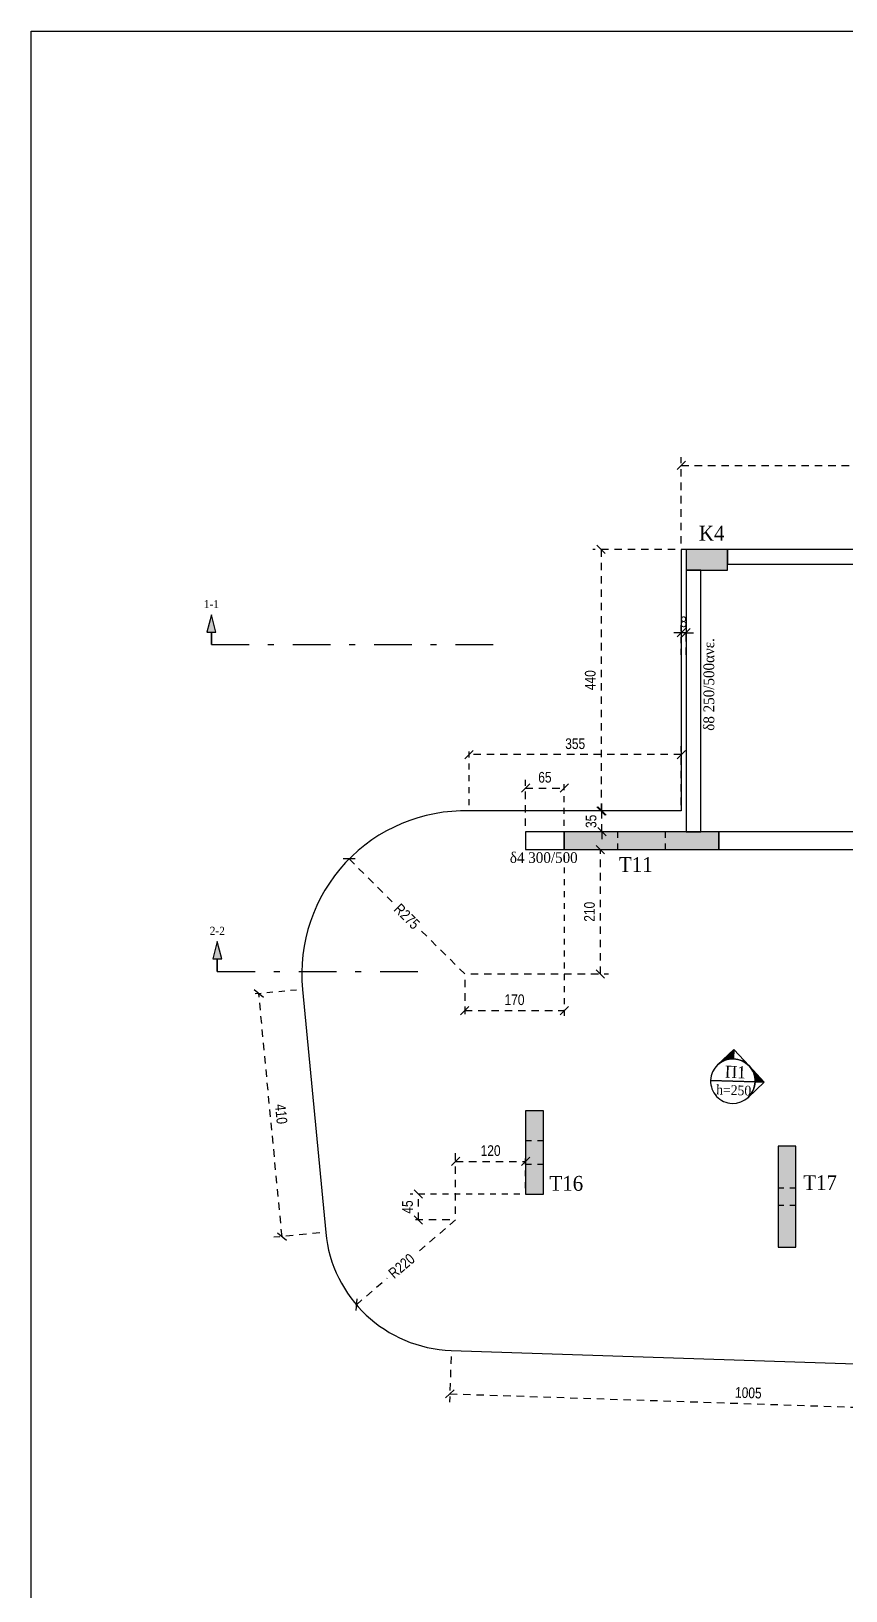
# Model space of a CAD drawing. Header units: millimetres. Extents: x -2171 to 1563, y -1758 to -1505.
# Drawn here: x -521.73 to -508.01, y -1616.5 to -1590.25 of the extents above; entities that cross this region are included whole.
import ezdxf
from ezdxf.enums import TextEntityAlignment as Align

# ---------------------------------------------------------------- set-up
doc = ezdxf.new("R2010")
doc.units = ezdxf.units.MM
doc.header["$PDMODE"] = 32
for name, pattern in [('DASHDOT', [25.399999999999995, 12.7, -6.349999999999999, 0, -6.349999999999999]), ('DASHED2', [0.375, 0.25, -0.125]), ('DOT', [0.025, 0, -0.025]), ('HIDDEN', [0.375, 0.25, -0.125]), ('HIDDEN2', [0.1875, 0.125, -0.0625])]:
    doc.linetypes.add(name, pattern=pattern)
doc.layers.get('Defpoints').update_dxf_attribs({"color": 6})
for name, color, linetype in [('-S_TEXT', 3, 'Continuous'), ('DIASTASEIS', 7, 'Continuous'), ('Fill_Col', 7, 'Continuous'), ('Geo_Beam', 7, 'Continuous'), ('Geo_Col', 7, 'Continuous'), ('Geo_Lines', 7, 'Continuous'), ('Sect_Line_Symbol', 7, 'Continuous'), ('Text_Beam', 7, 'Continuous'), ('Text_Col_-1', 7, 'Continuous'), ('Text_Slab', 7, 'Continuous')]:
    doc.layers.add(name, color=color, linetype=linetype)
doc.styles.add('1-100', font='arial.ttf', dxfattribs={"width": 0.8})
doc.styles.add('S1TmsNwRmn1088_b_934_161', font='times.ttf', dxfattribs={"width": 0.93362935265248, "height": 0.10875})
doc.styles.add('S1TmsNwRmn11_b_934_161', font='times.ttf', dxfattribs={"width": 0.93362935265248, "height": 0.0010875})
doc.styles.add('S1TmsNwRmn1359_b_934_161', font='times.ttf', dxfattribs={"width": 0.93362935265248, "height": 0.1359375})
doc.dimstyles.new('Copy of 1-100', dxfattribs={"dimtxt": 0.18, "dimasz": 0.14, "dimexe": 0.14, "dimexo": 0.1, "dimgap": 0.09, "dimtad": 1, "dimdec": 0, "dimlfac": 100, "dimrnd": 5, "dimzin": 5, "dimdsep": 46, "dimtxsty": '1-100', "dimblk": 'OBLIQUE', "dimcen": 0.09, "dimclrd": 1, "dimclre": 1, "dimclrt": 2, "dimadec": 0, "dimazin": 0, "dimtfac": 1, "dimtdec": 0, "dimtix": 1, "dimtmove": 2, "dimatfit": 3, "dimfxl": 5, "dimfxlon": 1, "dimtolj": 1, "dimtzin": 5, "dimarcsym": 0})

# ---------------------------------------------------------------- blocks, each defined once
blk = doc.blocks.new('Label_Όροφος 2-RC_XSN2633_2272')
at = {"layer": 'Text_Slab'}
for points in [[(-0.1708358281569843, 0.182524299253325, -0.198912367379658), (0.0082649971739255, 0.2498633422927722), (0.0116884710963407, 0.3533601274103093)], [(0.182524299253325, 0.1708358281569843, -0.198912367379658), (0.2498633422927722, -0.0082649971739255), (0.3533601274103093, -0.0116884710963407)]]:
    blk.add_hatch(color=174, dxfattribs=at).paths.add_polyline_path(points)
at = {"layer": 'Text_Slab', "color": 174}
for points in [[(-0.1708358281569843, 0.182524299253325, -0.198912367379658), (0.0082649971739255, 0.2498633422927722), (0.0116884710963407, 0.3533601274103093)], [(0.0082649971739255, 0.2498633422927722, -0.198912367379658), (0.182524299253325, 0.1708358281569843), (0.0116884710963407, 0.3533601274103093)], [(-0.2498633422927721, 0.0082649971739255, 0.4142135623730951), (-0.0082649971739255, -0.2498633422927721, 0.4142135623730951), (0.2498633422927721, -0.0082649971739255, 0.4142135623730951), (0.0082649971739255, 0.2498633422927721, 0.4142135623730951)], [(0.182524299253325, 0.1708358281569843, -0.198912367379658), (0.2498633422927722, -0.0082649971739255), (0.3533601274103093, -0.0116884710963407)], [(0.2498633422927722, -0.0082649971739255, -0.198912367379658), (0.1708358281569843, -0.182524299253325), (0.3533601274103093, -0.0116884710963407)]]:
    blk.add_lwpolyline(points, format="xyb", close=True, dxfattribs=at)
blk.add_lwpolyline([(0.2498633422927721, -0.0082649971739255), (-0.2498633422927721, 0.0082649971739255)], close=True, dxfattribs=at)
blk = doc.blocks.new('_Oblique')
at = {"color": 0, "linetype": 'ByBlock', "lineweight": -2}
blk.add_line((-0.5, -0.5), (0.5, 0.5), dxfattribs=at)
blk = doc.blocks.new('*D236')
at = {"layer": 'Defpoints', "color": 0, "ltscale": 0.5, "transparency": 16777216}
for p in [(-512.7501110742705, -1602.992315349373), (-513.402014709478, -1603.726115704462), (-512.7501110742705, -1603.726115704462)]:
    blk.add_point(p, dxfattribs=at)
at = {"layer": 'DIASTASEIS', "color": 1, "linetype": 'HIDDEN', "lineweight": -2, "ltscale": 0.5, "transparency": 16777216}
blk.add_line((-513.402014709478, -1603.626115704462), (-513.402014709478, -1602.852315349372), dxfattribs=at)
at = {"layer": 'DIASTASEIS', "color": 1, "linetype": 'DASHED2', "lineweight": -2, "ltscale": 0.5, "transparency": 16777216}
blk.add_line((-513.402014709478, -1602.992315349373), (-512.7501110742705, -1602.992315349373), dxfattribs=at)
at = {"layer": 'DIASTASEIS', "color": 1, "linetype": 'HIDDEN2', "lineweight": -2, "ltscale": 0.5, "transparency": 16777216}
blk.add_line((-512.7501110742705, -1603.626115704462), (-512.7501110742705, -1602.852315349372), dxfattribs=at)
at = {"layer": 'DIASTASEIS', "color": 1, "lineweight": -2, "ltscale": 0.5, "transparency": 16777216, "xscale": 0.14, "yscale": 0.14, "zscale": 0.14, "rotation": 180}
blk.add_blockref('_Oblique', (-513.402014709478, -1602.992315349373), dxfattribs=at)
at = {"layer": 'DIASTASEIS', "color": 1, "lineweight": -2, "ltscale": 0.5, "transparency": 16777216, "xscale": 0.14, "yscale": 0.14, "zscale": 0.14}
blk.add_blockref('_Oblique', (-512.7501110742705, -1602.992315349373), dxfattribs=at)
at = {"layer": 'DIASTASEIS', "color": 2, "ltscale": 0.5, "transparency": 16777216, "insert": (-513.0760628918742, -1602.810412211583), "char_height": 0.18, "attachment_point": 5, "style": '1-100'}
blk.add_mtext('\\A1;65', dxfattribs=at)
blk = doc.blocks.new('*D252')
at = {"layer": 'Defpoints', "color": 0, "ltscale": 0.5, "transparency": 16777216}
for p in [(-510.7801207045551, -1600.375213663734), (-510.7801207045551, -1600.849586470896), (-510.7000793531137, -1600.849586470896)]:
    blk.add_point(p, dxfattribs=at)
at = {"layer": 'DIASTASEIS', "color": 1, "linetype": 'DASHED2', "lineweight": -2, "ltscale": 0.5, "transparency": 16777216}
for p, q in [((-510.7801207045551, -1600.375213663734), (-510.9201207045551, -1600.375213663734)), ((-510.7000793531137, -1600.375213663734), (-510.7801207045551, -1600.375213663734)), ((-510.7000793531137, -1600.375213663734), (-510.5600793531137, -1600.375213663734))]:
    blk.add_line(p, q, dxfattribs=at)
at = {"layer": 'DIASTASEIS', "color": 1, "linetype": 'HIDDEN2', "lineweight": -2, "ltscale": 0.5, "transparency": 16777216}
blk.add_line((-510.7801207045551, -1600.749586470896), (-510.7801207045551, -1600.235213663734), dxfattribs=at)
at = {"layer": 'DIASTASEIS', "color": 1, "linetype": 'HIDDEN', "lineweight": -2, "ltscale": 0.5, "transparency": 16777216}
blk.add_line((-510.7000793531137, -1600.749586470896), (-510.7000793531137, -1600.235213663734), dxfattribs=at)
at = {"layer": 'DIASTASEIS', "color": 1, "lineweight": -2, "ltscale": 0.5, "transparency": 16777216, "xscale": 0.14, "yscale": 0.14, "zscale": 0.14}
blk.add_blockref('_Oblique', (-510.7801207045551, -1600.375213663734), dxfattribs=at)
at = {"layer": 'DIASTASEIS', "color": 1, "lineweight": -2, "ltscale": 0.5, "transparency": 16777216, "xscale": 0.14, "yscale": 0.14, "zscale": 0.14, "rotation": 180}
blk.add_blockref('_Oblique', (-510.7000793531137, -1600.375213663734), dxfattribs=at)
at = {"layer": 'DIASTASEIS', "color": 2, "ltscale": 0.5, "transparency": 16777216, "insert": (-510.7401000288344, -1600.193310525944), "char_height": 0.18, "attachment_point": 5, "style": '1-100'}
blk.add_mtext('\\A1;8', dxfattribs=at)
blk = doc.blocks.new('*D253')
at = {"layer": 'Defpoints', "color": 0, "ltscale": 0.5, "transparency": 16777216}
for p in [(-512.1156933988113, -1603.376115538599), (-511.8501110742709, -1603.376115538599), (-511.8501110742709, -1603.726115704463)]:
    blk.add_point(p, dxfattribs=at)
at = {"layer": 'DIASTASEIS', "color": 1, "linetype": 'DASHED2', "lineweight": -2, "ltscale": 0.5, "transparency": 16777216}
for p, q in [((-512.1156933988113, -1603.376115538599), (-512.1156933988113, -1603.236115538599)), ((-512.1156933988113, -1603.726115704463), (-512.1156933988113, -1603.376115538599)), ((-512.1156933988113, -1603.726115704463), (-512.1156933988113, -1603.866115704463))]:
    blk.add_line(p, q, dxfattribs=at)
at = {"layer": 'DIASTASEIS', "color": 1, "linetype": 'HIDDEN2', "lineweight": -2, "ltscale": 0.5, "transparency": 16777216}
blk.add_line((-511.9501110742709, -1603.376115538599), (-512.2556933988114, -1603.376115538599), dxfattribs=at)
at = {"layer": 'DIASTASEIS', "color": 1, "linetype": 'HIDDEN', "lineweight": -2, "ltscale": 0.5, "transparency": 16777216}
blk.add_line((-511.9501110742709, -1603.726115704463), (-512.2556933988114, -1603.726115704463), dxfattribs=at)
at = {"layer": 'DIASTASEIS', "color": 1, "lineweight": -2, "ltscale": 0.5, "transparency": 16777216, "xscale": 0.14, "yscale": 0.14, "zscale": 0.14}
for p, rotation in [((-512.1156933988113, -1603.376115538599), 270), ((-512.1156933988113, -1603.726115704463), 90)]:
    blk.add_blockref('_Oblique', p, dxfattribs=dict(at, rotation=rotation))
at = {"layer": 'DIASTASEIS', "color": 2, "ltscale": 0.5, "transparency": 16777216, "insert": (-512.2976579281433, -1603.55111562153), "char_height": 0.18, "attachment_point": 5, "rotation": 90, "style": '1-100'}
blk.add_mtext('\\A1;35', dxfattribs=at)
blk = doc.blocks.new('*D508')
at = {"layer": 'Defpoints', "color": 0, "ltscale": 0.5, "transparency": 16777216}
for p in [(-504.0298163128711, -1597.559494015528), (-510.7801207045552, -1598.973346382412), (-504.0298163128711, -1598.973680944053)]:
    blk.add_point(p, dxfattribs=at)
at = {"layer": 'DIASTASEIS', "color": 1, "linetype": 'HIDDEN', "lineweight": -2, "ltscale": 0.5, "transparency": 16777216}
blk.add_line((-510.7801207045552, -1598.873346382412), (-510.7801207045552, -1597.419494015528), dxfattribs=at)
at = {"layer": 'DIASTASEIS', "color": 1, "linetype": 'DASHED2', "lineweight": -2, "ltscale": 0.5, "transparency": 16777216}
blk.add_line((-510.7801207045552, -1597.559494015528), (-504.0298163128711, -1597.559494015528), dxfattribs=at)
at = {"layer": 'DIASTASEIS', "color": 1, "linetype": 'HIDDEN2', "lineweight": -2, "ltscale": 0.5, "transparency": 16777216}
blk.add_line((-504.0298163128711, -1598.873680944054), (-504.0298163128711, -1597.419494015528), dxfattribs=at)
at = {"layer": 'DIASTASEIS', "color": 1, "lineweight": -2, "ltscale": 0.5, "transparency": 16777216, "xscale": 0.14, "yscale": 0.14, "zscale": 0.14, "rotation": 180}
blk.add_blockref('_Oblique', (-510.7801207045552, -1597.559494015528), dxfattribs=at)
at = {"layer": 'DIASTASEIS', "color": 1, "lineweight": -2, "ltscale": 0.5, "transparency": 16777216, "xscale": 0.14, "yscale": 0.14, "zscale": 0.14}
blk.add_blockref('_Oblique', (-504.0298163128711, -1597.559494015528), dxfattribs=at)
at = {"layer": 'DIASTASEIS', "color": 2, "ltscale": 0.5, "transparency": 16777216, "insert": (-507.4049685087131, -1597.377590877738), "char_height": 0.18, "attachment_point": 5, "style": '1-100'}
blk.add_mtext('\\A1;675', dxfattribs=at)
blk = doc.blocks.new('*D511')
at = {"layer": 'Defpoints', "color": 0, "ltscale": 0.5, "transparency": 16777216}
for p in [(-510.7801207045554, -1598.973346382412), (-512.1297049978753, -1603.376115538599), (-510.7801207045554, -1603.376115538599)]:
    blk.add_point(p, dxfattribs=at)
at = {"layer": 'DIASTASEIS', "color": 1, "linetype": 'HIDDEN', "lineweight": -2, "ltscale": 0.5, "transparency": 16777216}
blk.add_line((-510.8801207045554, -1598.973346382412), (-512.2697049978752, -1598.973346382412), dxfattribs=at)
at = {"layer": 'DIASTASEIS', "color": 1, "linetype": 'DASHED2', "lineweight": -2, "ltscale": 0.5, "transparency": 16777216}
blk.add_line((-512.1297049978753, -1598.973346382413), (-512.1297049978753, -1603.376115538599), dxfattribs=at)
at = {"layer": 'DIASTASEIS', "color": 1, "linetype": 'HIDDEN2', "lineweight": -2, "ltscale": 0.5, "transparency": 16777216}
blk.add_line((-510.8801207045554, -1603.376115538599), (-512.2697049978752, -1603.376115538599), dxfattribs=at)
at = {"layer": 'DIASTASEIS', "color": 1, "lineweight": -2, "ltscale": 0.5, "transparency": 16777216, "xscale": 0.14, "yscale": 0.14, "zscale": 0.14}
for p, rotation in [((-512.1297049978753, -1598.973346382413), 90), ((-512.1297049978753, -1603.376115538599), 270)]:
    blk.add_blockref('_Oblique', p, dxfattribs=dict(at, rotation=rotation))
at = {"layer": 'DIASTASEIS', "color": 2, "ltscale": 0.5, "transparency": 16777216, "insert": (-512.3116081356656, -1601.174730960505), "char_height": 0.18, "attachment_point": 5, "rotation": 90, "style": '1-100'}
blk.add_mtext('\\A1;440', dxfattribs=at)
blk = doc.blocks.new('*D512')
at = {"layer": 'Defpoints', "color": 0, "ltscale": 0.5, "transparency": 16777216}
for p in [(-514.3517524828129, -1602.427167082613), (-514.3517524828129, -1603.376115538598), (-510.7801207045552, -1603.376115538598)]:
    blk.add_point(p, dxfattribs=at)
at = {"layer": 'DIASTASEIS', "color": 1, "linetype": 'HIDDEN2', "lineweight": -2, "ltscale": 0.5, "transparency": 16777216}
blk.add_line((-514.3517524828129, -1603.276115538598), (-514.3517524828129, -1602.287167082613), dxfattribs=at)
at = {"layer": 'DIASTASEIS', "color": 1, "linetype": 'HIDDEN', "lineweight": -2, "ltscale": 0.5, "transparency": 16777216}
blk.add_line((-510.7801207045552, -1603.276115538598), (-510.7801207045552, -1602.287167082613), dxfattribs=at)
at = {"layer": 'DIASTASEIS', "color": 1, "linetype": 'DASHED2', "lineweight": -2, "ltscale": 0.5, "transparency": 16777216}
blk.add_line((-510.7801207045552, -1602.427167082613), (-514.3517524828129, -1602.427167082613), dxfattribs=at)
at = {"layer": 'DIASTASEIS', "color": 1, "lineweight": -2, "ltscale": 0.5, "transparency": 16777216, "xscale": 0.14, "yscale": 0.14, "zscale": 0.14, "rotation": 180}
blk.add_blockref('_Oblique', (-514.3517524828129, -1602.427167082613), dxfattribs=at)
at = {"layer": 'DIASTASEIS', "color": 1, "lineweight": -2, "ltscale": 0.5, "transparency": 16777216, "xscale": 0.14, "yscale": 0.14, "zscale": 0.14}
blk.add_blockref('_Oblique', (-510.7801207045552, -1602.427167082613), dxfattribs=at)
at = {"layer": 'DIASTASEIS', "color": 2, "ltscale": 0.5, "transparency": 16777216, "insert": (-512.5659365936839, -1602.245202553281), "char_height": 0.18, "attachment_point": 5, "style": '1-100'}
blk.add_mtext('\\A1;355', dxfattribs=at)
blk = doc.blocks.new('*D527')
at = {"layer": 'Defpoints', "color": 0, "ltscale": 0.5, "transparency": 16777216}
for p in [(-514.6521398983082, -1612.457280607473), (-504.6126574121745, -1612.789456960693), (-504.6368188807108, -1613.519697502675)]:
    blk.add_point(p, dxfattribs=at)
at = {"layer": 'DIASTASEIS', "color": 1, "linetype": 'HIDDEN', "lineweight": -2, "ltscale": 0.5, "transparency": 16777216}
blk.add_line((-514.6554467886572, -1612.557225914897), (-514.680931013333, -1613.327444579849), dxfattribs=at)
at = {"layer": 'DIASTASEIS', "color": 1, "linetype": 'HIDDEN2', "lineweight": -2, "ltscale": 0.5, "transparency": 16777216}
blk.add_line((-504.6159643025235, -1612.889402268119), (-504.6414485271993, -1613.65962093307), dxfattribs=at)
at = {"layer": 'DIASTASEIS', "color": 1, "linetype": 'DASHED2', "lineweight": -2, "ltscale": 0.5, "transparency": 16777216}
blk.add_line((-514.6763013668445, -1613.187521149454), (-504.6368188807108, -1613.519697502675), dxfattribs=at)
at = {"layer": 'DIASTASEIS', "color": 1, "lineweight": -2, "ltscale": 0.5, "transparency": 16777216, "xscale": 0.14, "yscale": 0.14, "zscale": 0.14}
for p, rotation in [((-514.6763013668445, -1613.187521149454), 178.1049458996947), ((-504.6368188807108, -1613.519697502675), 358.1049458996947)]:
    blk.add_blockref('_Oblique', p, dxfattribs=dict(at, rotation=rotation))
at = {"layer": 'DIASTASEIS', "color": 2, "ltscale": 0.5, "transparency": 16777216, "insert": (-509.6505447864696, -1613.171805675785), "char_height": 0.18, "attachment_point": 5, "rotation": 358.1049458996947, "style": '1-100'}
blk.add_mtext('\\A1;1005', dxfattribs=at)
blk = doc.blocks.new('*D529')
at = {"layer": 'Defpoints', "color": 0, "ltscale": 0.5, "transparency": 16777216}
for p in [(-517.8931803271948, -1606.451173223175), (-517.1582573503542, -1606.380896359319), (-516.7672585266546, -1610.469781430256)]:
    blk.add_point(p, dxfattribs=at)
at = {"layer": 'DIASTASEIS', "color": 1, "linetype": 'HIDDEN2', "lineweight": -2, "ltscale": 0.5, "transparency": 16777216}
blk.add_line((-517.2578032570646, -1606.390415416899), (-518.0325445965893, -1606.464499903787), dxfattribs=at)
at = {"layer": 'DIASTASEIS', "color": 1, "linetype": 'DASHED2', "lineweight": -2, "ltscale": 0.5, "transparency": 16777216}
blk.add_line((-517.5021815034951, -1610.540058294112), (-517.8931803271948, -1606.451173223175), dxfattribs=at)
at = {"layer": 'DIASTASEIS', "color": 1, "linetype": 'HIDDEN', "lineweight": -2, "ltscale": 0.5, "transparency": 16777216}
blk.add_line((-516.8668044333649, -1610.479300487836), (-517.6415457728896, -1610.553384974724), dxfattribs=at)
at = {"layer": 'DIASTASEIS', "color": 1, "lineweight": -2, "ltscale": 0.5, "transparency": 16777216, "xscale": 0.14, "yscale": 0.14, "zscale": 0.14}
for p, rotation in [((-517.8931803271948, -1606.451173223175), 95.4622887105322), ((-517.5021815034951, -1610.540058294112), 275.4622887105322)]:
    blk.add_blockref('_Oblique', p, dxfattribs=dict(at, rotation=rotation))
at = {"layer": 'DIASTASEIS', "color": 2, "ltscale": 0.5, "transparency": 16777216, "insert": (-517.5166037874974, -1608.478300294218), "char_height": 0.18, "attachment_point": 5, "rotation": 275.4622887105322, "style": '1-100'}
blk.add_mtext('\\A1;410', dxfattribs=at)
blk = doc.blocks.new('*D543')
at = {"layer": 'Defpoints', "color": 0, "ltscale": 0.5, "transparency": 16777216}
for p in [(-516.3718549276228, -1604.184448804964), (-514.4254450356187, -1606.120332391633)]:
    blk.add_point(p, dxfattribs=at)
at = {"layer": 'DIASTASEIS', "color": 1, "linetype": 'DASHED2', "lineweight": -2, "ltscale": 0.5, "transparency": 16777216}
for p, q in [((-516.3718549276228, -1604.184448804964), (-515.624490224372, -1604.927771713578)), ((-514.4254450356187, -1606.120332391633), (-515.1728097388695, -1605.377009483019))]:
    blk.add_line(p, q, dxfattribs=at)
at = {"layer": 'DIASTASEIS', "color": 1, "lineweight": -2, "ltscale": 0.5, "transparency": 16777216, "xscale": 0.14, "yscale": 0.14, "zscale": 0.14, "rotation": 135.1553492529565}
blk.add_blockref('_Oblique', (-516.3718549276228, -1604.184448804964), dxfattribs=at)
at = {"layer": 'DIASTASEIS', "color": 2, "ltscale": 0.5, "transparency": 16777216, "insert": (-515.3986499816207, -1605.152390598298), "char_height": 0.18, "attachment_point": 5, "rotation": 315.1553492529565, "style": '1-100'}
blk.add_mtext('\\A1;R275', dxfattribs=at)
blk = doc.blocks.new('*D544')
at = {"layer": 'Defpoints', "color": 0, "ltscale": 0.5, "transparency": 16777216}
for p in [(-514.5793110141233, -1610.260559383445), (-516.2509653526511, -1611.687605267412)]:
    blk.add_point(p, dxfattribs=at)
at = {"layer": 'DIASTASEIS', "color": 1, "linetype": 'DASHED2', "lineweight": -2, "ltscale": 0.5, "transparency": 16777216}
for p, q in [((-514.5793110141233, -1610.260559383445), (-515.2467866043125, -1610.830365157088)), ((-516.2509653526511, -1611.687605267412), (-515.7301037768754, -1611.242959893846))]:
    blk.add_line(p, q, dxfattribs=at)
at = {"layer": 'DIASTASEIS', "color": 1, "lineweight": -2, "ltscale": 0.5, "transparency": 16777216, "xscale": 0.14, "yscale": 0.14, "zscale": 0.14, "rotation": 220.4864851498017}
blk.add_blockref('_Oblique', (-516.2509653526511, -1611.687605267412), dxfattribs=at)
at = {"layer": 'DIASTASEIS', "color": 2, "ltscale": 0.5, "transparency": 16777216, "insert": (-515.4884451905939, -1611.036662525467), "char_height": 0.18, "attachment_point": 5, "rotation": 40.486485149801695, "style": '1-100'}
blk.add_mtext('\\A1;R220', dxfattribs=at)
blk = doc.blocks.new('*D553')
at = {"layer": 'Defpoints', "color": 0, "ltscale": 0.5, "transparency": 16777216}
for p in [(-512.7501110742705, -1604.026115704462), (-514.4254450356186, -1606.120332391633), (-512.7501110742705, -1606.737038511986)]:
    blk.add_point(p, dxfattribs=at)
at = {"layer": 'DIASTASEIS', "color": 1, "linetype": 'HIDDEN2', "lineweight": -2, "ltscale": 0.5, "transparency": 16777216}
blk.add_line((-512.7501110742705, -1604.126115704462), (-512.7501110742705, -1606.877038511987), dxfattribs=at)
at = {"layer": 'DIASTASEIS', "color": 1, "linetype": 'HIDDEN', "lineweight": -2, "ltscale": 0.5, "transparency": 16777216}
blk.add_line((-514.4254450356186, -1606.220332391633), (-514.4254450356186, -1606.877038511987), dxfattribs=at)
at = {"layer": 'DIASTASEIS', "color": 1, "linetype": 'DASHED2', "lineweight": -2, "ltscale": 0.5, "transparency": 16777216}
blk.add_line((-514.4254450356186, -1606.737038511986), (-512.7501110742705, -1606.737038511986), dxfattribs=at)
at = {"layer": 'DIASTASEIS', "color": 1, "lineweight": -2, "ltscale": 0.5, "transparency": 16777216, "xscale": 0.14, "yscale": 0.14, "zscale": 0.14, "rotation": 180}
blk.add_blockref('_Oblique', (-514.4254450356186, -1606.737038511986), dxfattribs=at)
at = {"layer": 'DIASTASEIS', "color": 1, "lineweight": -2, "ltscale": 0.5, "transparency": 16777216, "xscale": 0.14, "yscale": 0.14, "zscale": 0.14}
blk.add_blockref('_Oblique', (-512.7501110742705, -1606.737038511986), dxfattribs=at)
at = {"layer": 'DIASTASEIS', "color": 2, "ltscale": 0.5, "transparency": 16777216, "insert": (-513.5877780549446, -1606.555135374196), "char_height": 0.18, "attachment_point": 5, "style": '1-100'}
blk.add_mtext('\\A1;170', dxfattribs=at)
blk = doc.blocks.new('*D554')
at = {"layer": 'Defpoints', "color": 0, "ltscale": 0.5, "transparency": 16777216}
for p in [(-512.7501110742706, -1604.026115704463), (-512.1426293764963, -1604.026115704463), (-514.4254450356188, -1606.120332391634)]:
    blk.add_point(p, dxfattribs=at)
at = {"layer": 'DIASTASEIS', "color": 1, "linetype": 'HIDDEN2', "lineweight": -2, "ltscale": 0.5, "transparency": 16777216}
blk.add_line((-512.6501110742707, -1604.026115704463), (-512.0026293764964, -1604.026115704463), dxfattribs=at)
at = {"layer": 'DIASTASEIS', "color": 1, "linetype": 'DASHED2', "lineweight": -2, "ltscale": 0.5, "transparency": 16777216}
blk.add_line((-512.1426293764963, -1606.120332391634), (-512.1426293764963, -1604.026115704463), dxfattribs=at)
at = {"layer": 'DIASTASEIS', "color": 1, "linetype": 'HIDDEN', "lineweight": -2, "ltscale": 0.5, "transparency": 16777216}
blk.add_line((-514.3254450356188, -1606.120332391634), (-512.0026293764964, -1606.120332391634), dxfattribs=at)
at = {"layer": 'DIASTASEIS', "color": 1, "lineweight": -2, "ltscale": 0.5, "transparency": 16777216, "xscale": 0.14, "yscale": 0.14, "zscale": 0.14}
for p, rotation in [((-512.1426293764963, -1604.026115704463), 90), ((-512.1426293764963, -1606.120332391634), 270)]:
    blk.add_blockref('_Oblique', p, dxfattribs=dict(at, rotation=rotation))
at = {"layer": 'DIASTASEIS', "color": 2, "ltscale": 0.5, "transparency": 16777216, "insert": (-512.3245325142867, -1605.073224048048), "char_height": 0.18, "attachment_point": 5, "rotation": 90, "style": '1-100'}
blk.add_mtext('\\A1;210', dxfattribs=at)
blk = doc.blocks.new('*D555')
at = {"layer": 'Defpoints', "color": 0, "ltscale": 0.5, "transparency": 16777216}
for p in [(-513.4001948041418, -1609.277028112294), (-513.4001948041418, -1609.826115736217), (-514.579311014123, -1610.260559383445)]:
    blk.add_point(p, dxfattribs=at)
at = {"layer": 'DIASTASEIS', "color": 1, "linetype": 'HIDDEN', "lineweight": -2, "ltscale": 0.5, "transparency": 16777216}
blk.add_line((-514.579311014123, -1610.160559383445), (-514.579311014123, -1609.137028112294), dxfattribs=at)
at = {"layer": 'DIASTASEIS', "color": 1, "linetype": 'HIDDEN2', "lineweight": -2, "ltscale": 0.5, "transparency": 16777216}
blk.add_line((-513.4001948041418, -1609.726115736217), (-513.4001948041418, -1609.137028112294), dxfattribs=at)
at = {"layer": 'DIASTASEIS', "color": 1, "linetype": 'DASHED2', "lineweight": -2, "ltscale": 0.5, "transparency": 16777216}
blk.add_line((-514.579311014123, -1609.277028112294), (-513.4001948041418, -1609.277028112294), dxfattribs=at)
at = {"layer": 'DIASTASEIS', "color": 1, "lineweight": -2, "ltscale": 0.5, "transparency": 16777216, "xscale": 0.14, "yscale": 0.14, "zscale": 0.14, "rotation": 180}
blk.add_blockref('_Oblique', (-514.579311014123, -1609.277028112294), dxfattribs=at)
at = {"layer": 'DIASTASEIS', "color": 1, "lineweight": -2, "ltscale": 0.5, "transparency": 16777216, "xscale": 0.14, "yscale": 0.14, "zscale": 0.14}
blk.add_blockref('_Oblique', (-513.4001948041418, -1609.277028112294), dxfattribs=at)
at = {"layer": 'DIASTASEIS', "color": 2, "ltscale": 0.5, "transparency": 16777216, "insert": (-513.9897529091324, -1609.095124974504), "char_height": 0.18, "attachment_point": 5, "style": '1-100'}
blk.add_mtext('\\A1;120', dxfattribs=at)
blk = doc.blocks.new('*D556')
at = {"layer": 'Defpoints', "color": 0, "ltscale": 0.5, "transparency": 16777216}
for p in [(-515.2068559430774, -1609.826115736218), (-513.400194804142, -1609.826115736218), (-514.5793110141233, -1610.260559383446)]:
    blk.add_point(p, dxfattribs=at)
at = {"layer": 'DIASTASEIS', "color": 1, "linetype": 'HIDDEN2', "lineweight": -2, "ltscale": 0.5, "transparency": 16777216}
blk.add_line((-513.5001948041421, -1609.826115736218), (-515.3468559430773, -1609.826115736218), dxfattribs=at)
at = {"layer": 'DIASTASEIS', "color": 1, "linetype": 'DASHED2', "lineweight": -2, "ltscale": 0.5, "transparency": 16777216}
blk.add_line((-515.2068559430774, -1610.260559383446), (-515.2068559430774, -1609.826115736218), dxfattribs=at)
at = {"layer": 'DIASTASEIS', "color": 1, "linetype": 'HIDDEN', "lineweight": -2, "ltscale": 0.5, "transparency": 16777216}
blk.add_line((-514.6793110141232, -1610.260559383446), (-515.3468559430773, -1610.260559383446), dxfattribs=at)
at = {"layer": 'DIASTASEIS', "color": 1, "lineweight": -2, "ltscale": 0.5, "transparency": 16777216, "xscale": 0.14, "yscale": 0.14, "zscale": 0.14}
for p, rotation in [((-515.2068559430774, -1609.826115736218), 90), ((-515.2068559430774, -1610.260559383446), 270)]:
    blk.add_blockref('_Oblique', p, dxfattribs=dict(at, rotation=rotation))
at = {"layer": 'DIASTASEIS', "color": 2, "ltscale": 0.5, "transparency": 16777216, "insert": (-515.388390731618, -1610.043337559831), "char_height": 0.18, "attachment_point": 5, "rotation": 90, "style": '1-100'}
blk.add_mtext('\\A1;45', dxfattribs=at)

msp = doc.modelspace()

# ---------------------------------------------------------------- hatches: boundary and pattern name
at = {"layer": 'Fill_Col'}
for points in [[(-510.0000574057594, -1598.973384387539), (-510.7000574057594, -1598.973384387539), (-510.7000574057594, -1599.323384387538), (-510.0000574057594, -1599.323384387538)], [(-512.7501110742705, -1604.026115704462), (-510.1501110742706, -1604.026115704462), (-510.1501110742706, -1603.726115704462), (-512.7501110742705, -1603.726115704462)], [(-513.1001948041419, -1609.826115736217), (-513.1001948041419, -1608.426115736216), (-513.4001948041418, -1608.426115736216), (-513.4001948041418, -1609.826115736217)], [(-508.8502336181866, -1610.719045579318), (-508.8502336181866, -1609.019045579318), (-509.1502336181865, -1609.019045579318), (-509.1502336181865, -1610.719045579318)]]:
    msp.add_hatch(color=252, dxfattribs=at).paths.add_polyline_path(points)
at = {"layer": 'Sect_Line_Symbol'}
for points in [[(-518.6919280137444, -1600.576115690306), (-518.6919280137444, -1600.365893438192), (-518.6142823002137, -1600.365893438192), (-518.6919280137444, -1600.076115690306), (-518.7695737272754, -1600.365893438192), (-518.6919280137444, -1600.365893438192)], [(-518.5919280137445, -1606.076115690306), (-518.5919280137445, -1605.865893438193), (-518.5142823002138, -1605.865893438193), (-518.5919280137445, -1605.576115690306), (-518.6695737272753, -1605.865893438193), (-518.5919280137445, -1605.865893438193)]]:
    msp.add_hatch(color=2, dxfattribs=at).paths.add_polyline_path(points)

# ---------------------------------------------------------------- linework, layer by layer
at = {"layer": '-S_TEXT', "ltscale": 5}
msp.add_lwpolyline([(-521.7256631879301, -1590.24971776917), (-463.5781707597613, -1590.24971776917), (-463.5781707597613, -1630.294414193922), (-521.7256631879301, -1630.294414193922)], close=True, dxfattribs=at)
at = {"layer": 'Geo_Beam', "color": 94}
for points in [[(-510.0000574057594, -1599.223384387539), (-503.9501468020541, -1599.223384387539), (-503.9501468020541, -1598.973384387539), (-510.0000574057594, -1598.973384387539)], [(-510.4501207186752, -1603.726115704462), (-510.4501207186752, -1599.323384387538), (-510.7000574057594, -1599.323384387538), (-510.7001207186751, -1603.726115704462)], [(-512.7501110742705, -1603.726115704462), (-513.402014709478, -1603.726115704462), (-513.402014709478, -1604.026115704462), (-512.7501110742705, -1604.026115704462)], [(-510.1501110742706, -1604.026115836798), (-503.3502055624585, -1604.026115704462), (-503.3502055624585, -1603.726115704462), (-510.1501110742706, -1603.726115704462)]]:
    msp.add_lwpolyline(points, close=True, dxfattribs=at)
at = {"layer": 'Geo_Col', "color": 94}
for points in [[(-510.0000574057594, -1598.973384387539), (-510.7000574057594, -1598.973384387539), (-510.7000574057594, -1599.323384387538), (-510.0000574057594, -1599.323384387538)], [(-512.7501110742705, -1604.026115704462), (-510.1501110742706, -1604.026115704462), (-510.1501110742706, -1603.726115704462), (-512.7501110742705, -1603.726115704462)], [(-513.1001948041419, -1609.826115736217), (-513.1001948041419, -1608.426115736216), (-513.4001948041418, -1608.426115736216), (-513.4001948041418, -1609.826115736217)], [(-508.8502336181866, -1610.719045579318), (-508.8502336181866, -1609.019045579318), (-509.1502336181865, -1609.019045579318), (-509.1502336181865, -1610.719045579318)]]:
    msp.add_lwpolyline(points, close=True, dxfattribs=at)
at = {"layer": 'Geo_Col', "color": 94, "linetype": 'DOT'}
for points in [[(-512.7501110742705, -1604.026115704462), (-511.8501110742706, -1604.026115704462), (-511.8501110742706, -1603.726115704462), (-512.7501110742705, -1603.726115704462)], [(-510.1501110742706, -1603.726115704462), (-511.0501110742704, -1603.726115704462), (-511.0501110742704, -1604.026115704462), (-510.1501110742706, -1604.026115704462)], [(-513.4001948041418, -1608.426115736216), (-513.4001948041418, -1608.926115736217), (-513.1001948041419, -1608.926115736217), (-513.1001948041419, -1608.426115736216)], [(-509.1502336181865, -1609.019045579318), (-509.1502336181865, -1609.719045579318), (-508.8502336181866, -1609.719045579318), (-508.8502336181866, -1609.019045579318)], [(-513.1001948041419, -1609.826115736217), (-513.1001948041419, -1609.326115736217), (-513.4001948041418, -1609.326115736217), (-513.4001948041418, -1609.826115736217)], [(-508.8502336181866, -1610.719045579318), (-508.8502336181866, -1610.019045579318), (-509.1502336181865, -1610.019045579318), (-509.1502336181865, -1610.719045579318)]]:
    msp.add_lwpolyline(points, close=True, dxfattribs=at)
at = {"layer": 'Geo_Lines', "color": 94}
msp.add_lwpolyline([(-504.0298163128711, -1598.973680944053), (-510.7801207045552, -1598.973346382412), (-510.7801207045552, -1603.376115538598), (-510.7801207045552, -1603.376115538598), (-514.3517524827657, -1603.376115538598, 0.4503869682178027), (-517.1582573503542, -1606.380896359319), (-516.7672585266545, -1610.469781430256, 0.3770651971418834), (-514.6521398983082, -1612.457280607473), (-504.6126574121744, -1612.789456960693, 0.393013547957338)], format="xyb", dxfattribs=at)
at = {"layer": 'Sect_Line_Symbol', "color": 2}
for points in [[(-518.6919280137444, -1600.576115690306), (-518.6919280137444, -1600.365893438192), (-518.6142823002137, -1600.365893438192), (-518.6919280137444, -1600.076115690306), (-518.7695737272754, -1600.365893438192), (-518.6919280137444, -1600.365893438192)], [(-518.5919280137445, -1606.076115690306), (-518.5919280137445, -1605.865893438193), (-518.5142823002138, -1605.865893438193), (-518.5919280137445, -1605.576115690306), (-518.6695737272753, -1605.865893438193), (-518.5919280137445, -1605.865893438193)]]:
    msp.add_lwpolyline(points, close=True, dxfattribs=at)
at = {"layer": 'Sect_Line_Symbol', "color": 2, "linetype": 'DASHDOT', "ltscale": 0.05}
for points in [[(-518.6919280137444, -1600.576115690306), (-513.645002044494, -1600.576115690306)], [(-518.5919280137445, -1606.076115690306), (-515.2111640693037, -1606.076115690306)]]:
    msp.add_lwpolyline(points, dxfattribs=at)

# ---------------------------------------------------------------- block references
at = {"xscale": 1.5, "yscale": 1.5, "zscale": 1.5}
msp.add_blockref('Label_Όροφος 2-RC_XSN2633_2272', (-509.9114580611935, -1607.924211606669, 6.45), dxfattribs=at)

# ---------------------------------------------------------------- texts
at = {"layer": 'Sect_Line_Symbol', "color": 2, "style": 'S1TmsNwRmn1359_b_934_161', "width": 0.93362935265248}
for s, p in [('1-1', (-518.6919280137444, -1599.826115690306)), ('2-2', (-518.5919280137445, -1605.326115690306))]:
    msp.add_text(s, height=0.1359375, dxfattribs=at).set_placement(p, align=Align.TOP_CENTER)
at = {"layer": 'Text_Beam', "color": 3, "style": 'S1TmsNwRmn1088_b_934_161', "width": 0.93362935265248}
msp.add_text(' δ8 250/500ανε.', height=0.18, rotation=89.99999999999999, dxfattribs=at).set_placement((-510.2251207186752, -1602.089987468932))
msp.add_text(' δ4 300/500', height=0.18, dxfattribs=at).set_placement((-513.7295837370046, -1604.251115704462))
at = {"layer": 'Text_Col_-1', "color": 200, "style": 'S1TmsNwRmn11_b_934_161', "width": 0.93362935265248}
for s, p in [('K4', (-510.4834909035226, -1598.825430285163)), ('T11', (-511.8292023472849, -1604.403560775018)), ('T16', (-512.9994717576874, -1609.76994939766)), ('T17', (-508.7262996457934, -1609.757376951845))]:
    msp.add_text(s, height=0.25, dxfattribs=at).set_placement(p)
at = {"layer": 'Text_Slab', "color": 174, "style": 'S1TmsNwRmn1359_b_934_161', "width": 0.93362935265248}
msp.add_text('   Π1', height=0.20390625, rotation=358.1054569591927, dxfattribs=at).set_placement((-510.2640737247433, -1607.860019047187, 6.45))
at = {"layer": 'Text_Slab', "color": 5, "style": 'S1TmsNwRmn1088_b_934_161', "width": 0.93362935265248}
msp.add_text('h=250', height=0.163125, rotation=358.1054569591927, dxfattribs=at).set_placement((-510.194382616402, -1608.147480169552, 6.45))

# ---------------------------------------------------------------- dimensions: what is measured, and where the dimension line sits
at = {"layer": 'DIASTASEIS', "ltscale": 0.5}
for base, p1, p2, picture, middle in [((-504.0298163128711, -1597.559494015528), (-510.7801207045552, -1598.973346382412), (-504.0298163128711, -1598.973680944053), '*D508', (-507.4049685087131, -1597.377590877738)), ((-514.3517524828129, -1602.427167082613), (-510.7801207045552, -1603.376115538598), (-514.3517524828129, -1603.376115538598), '*D512', (-512.5659365936839, -1602.245202553281)), ((-512.7501110742705, -1606.737038511986), (-514.4254450356186, -1606.120332391633), (-512.7501110742705, -1604.026115704462), '*D553', (-513.5877780549446, -1606.555135374196)), ((-513.4001948041418, -1609.277028112294), (-514.579311014123, -1610.260559383445), (-513.4001948041418, -1609.826115736217), '*D555', (-513.9897529091324, -1609.095124974504))]:
    dim = msp.add_linear_dim(base=base, p1=p1, p2=p2, dimstyle='Copy of 1-100', dxfattribs=at)
    dim.commit()
    dim.dimension.update_dxf_attribs({"geometry": picture, "text_midpoint": middle})
for base, p1, p2, picture, middle in [((-512.1297049978753, -1603.376115538599), (-510.7801207045552, -1598.973346382412), (-510.7801207045552, -1603.376115538598), '*D511', (-512.3116081356656, -1601.174730960505)), ((-512.1426293764963, -1604.026115704463), (-514.4254450356186, -1606.120332391633), (-512.7501110742705, -1604.026115704462), '*D554', (-512.3245325142867, -1605.073224048048)), ((-515.2068559430774, -1609.826115736218), (-514.579311014123, -1610.260559383445), (-513.4001948041418, -1609.826115736217), '*D556', (-515.388390731618, -1610.043337559831))]:
    dim = msp.add_linear_dim(base=base, p1=p1, p2=p2, angle=90, dimstyle='Copy of 1-100', dxfattribs=at)
    dim.commit()
    dim.dimension.update_dxf_attribs({"geometry": picture, "text_midpoint": middle})
at = {"layer": 'DIASTASEIS', "color": 94, "ltscale": 0.5}
dim = msp.add_linear_dim(base=(-510.7801207045551, -1600.375213663734), p1=(-510.7000793531137, -1600.849586470896), p2=(-510.7801207045551, -1600.849586470896), dimstyle='Copy of 1-100', override={"dimrnd": 0}, dxfattribs=at)
dim.commit()
dim.dimension.update_dxf_attribs({"geometry": '*D252', "text_midpoint": (-510.7401000288344, -1600.193310525944)})
dim = msp.add_linear_dim(base=(-512.7501110742705, -1602.992315349373), p1=(-513.402014709478, -1603.726115704462), p2=(-512.7501110742705, -1603.726115704462), dimstyle='Copy of 1-100', dxfattribs=at)
dim.commit()
dim.dimension.update_dxf_attribs({"geometry": '*D236', "text_midpoint": (-513.0760628918742, -1602.810412211583)})
dim = msp.add_linear_dim(base=(-512.1156933988113, -1603.376115538599), p1=(-511.8501110742706, -1603.726115704462), p2=(-511.8501110742706, -1603.376115538598), angle=90, dimstyle='Copy of 1-100', dxfattribs=at)
dim.commit()
dim.dimension.update_dxf_attribs({"geometry": '*D253', "text_midpoint": (-512.2976579281433, -1603.55111562153)})
at = {"layer": 'DIASTASEIS', "ltscale": 0.5}
for center, mpoint, picture, middle in [((-514.4254450356187, -1606.120332391633), (-516.3718549276228, -1604.184448804964), '*D543', (-515.3986499816207, -1605.152390598298)), ((-514.5793110141233, -1610.260559383445), (-516.2509653526511, -1611.687605267412), '*D544', (-515.4884451905939, -1611.036662525467))]:
    dim = msp.add_radius_dim(center=center, mpoint=mpoint, dimstyle='Copy of 1-100', dxfattribs=at)
    dim.commit()
    dim.dimension.update_dxf_attribs({"geometry": picture, "text_midpoint": middle, "dimtype": 132})
for p1, p2, distance, picture, middle in [((-516.7672585266545, -1610.469781430256), (-517.1582573503542, -1606.380896359319), 0.7382754360546532, '*D529', (-517.5166037874974, -1608.478300294218)), ((-514.6521398983082, -1612.457280607473), (-504.6126574121744, -1612.789456960693), -0.7306401478948372, '*D527', (-509.6505447864696, -1613.171805675785))]:
    dim = msp.add_aligned_dim(p1=p1, p2=p2, distance=distance, dimstyle='Copy of 1-100', dxfattribs=at)
    dim.commit()
    dim.dimension.update_dxf_attribs({"geometry": picture, "text_midpoint": middle})

doc.saveas('drawing.dxf')
